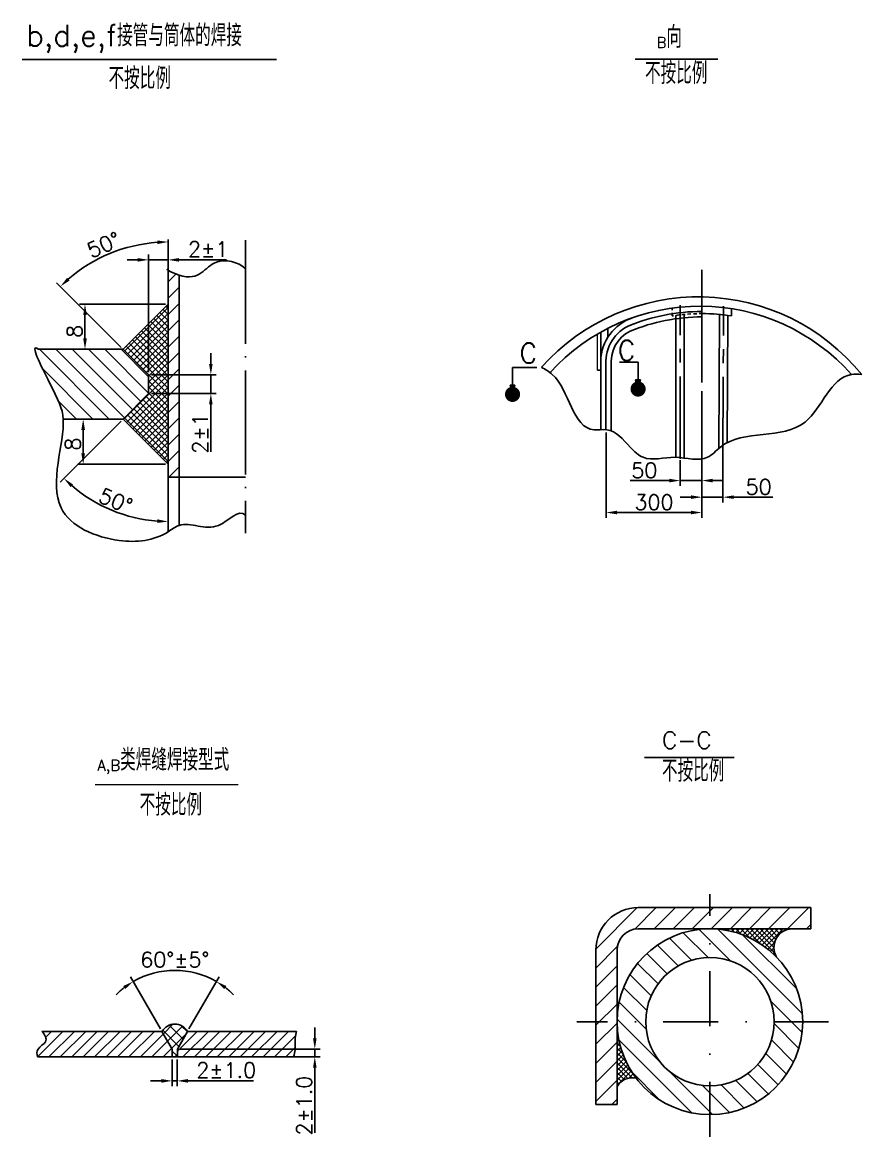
# Model space of a CAD drawing. Header units: millimetres. Extents: x 1189 to 3591, y 347 to 2928.
# Drawn here: x 1543.6 to 1737.5, y 1740.7 to 1998 of the extents above; entities that cross this region are included whole.
import ezdxf

# ---------------------------------------------------------------- set-up
doc = ezdxf.new("R2010")
doc.units = ezdxf.units.MM
for name, pattern in [('ACAD_ISO04W100', [30, 24, -3, 0, -3]), ('CENTER2', [28.575, 19.05, -3.175, 3.175, -3.175]), ('DASHDOT', [25.4, 12.7, -6.35, 0, -6.35]), ('JIS_02_0.7', [1.35, 0.75, -0.6])]:
    doc.linetypes.add(name, pattern=pattern)
doc.layers.add('点划线', color=7, linetype='ACAD_ISO04W100')
doc.layers.add('粗直线', color=7, linetype='Continuous', lineweight=30)
doc.layers.add('细直线', color=7, linetype='Continuous', lineweight=15)
doc.styles.get("Standard").update_dxf_attribs({"font": 'txt', "bigfont": 'gbcbig.shx'})
doc.dimstyles.new('ISO-25', dxfattribs={"dimtxt": 2.5, "dimasz": 2.5, "dimexe": 1.25, "dimexo": 0.625, "dimtad": 1, "dimtxsty": 'Standard', "dimcen": 2.5, "dimadec": 0, "dimazin": 0, "dimtfac": 1, "dimtmove": 0, "dimatfit": 3, "dimfxl": 0, "dimarcsym": 0})
doc.dimstyles.new('ISO-25$7', dxfattribs={"dimtxt": 2.5, "dimasz": 2.5, "dimexe": 1.25, "dimexo": 0, "dimtad": 1, "dimtxsty": 'Standard', "dimcen": 2.5, "dimadec": 0, "dimazin": 0, "dimtfac": 1, "dimtmove": 0, "dimatfit": 3, "dimldrblk": 'DOT', "dimfxl": 0, "dimarcsym": 0})
pattern_1 = [(45, (-521.066, 1433.4735), (-1.3200976, 1.3200976), [])]

# ---------------------------------------------------------------- blocks, each defined once
blk = doc.blocks.new('*D31')
at = {"color": 0, "lineweight": -2}
blk.add_line((1566.47, 1922.97), (1551.55, 1937.89), dxfattribs=at)
blk.add_arc((1577.33, 1912.11), 35.21, 94.0688, 130.9312, dxfattribs=at)
at = {"color": 0}
for points in [[(1574.82, 1947.65), (1574.85, 1946.82), (1577.33, 1947.32)], [(1554.55, 1938.41), (1553.98, 1939.02), (1552.43, 1937.01)]]:
    blk.add_solid(points, dxfattribs=at)
at = {"layer": 'Defpoints', "color": 0}
for p in [(1568.22, 1946.12), (1577.33, 1947.87), (1566.91, 1922.53), (1572.82, 1916.63), (1577.33, 1880.39)]:
    blk.add_point(p, dxfattribs=at)
at = {"color": 0, "insert": (1562.44, 1946.62), "char_height": 3.5, "attachment_point": 5, "rotation": 23.3425}
blk.add_mtext('50%%D', dxfattribs=at)
blk = doc.blocks.new('*D32')
at = {"color": 0, "lineweight": -2}
blk.add_line((1566.47, 1905.96), (1552.35, 1891.85), dxfattribs=at)
blk.add_arc((1577.33, 1916.83), 34.07, 229.2046, 265.7954, dxfattribs=at)
at = {"color": 0}
for points in [[(1554.79, 1890.72), (1555.35, 1891.33), (1553.24, 1892.73)], [(1574.85, 1883.26), (1574.82, 1882.43), (1577.33, 1882.75)]]:
    blk.add_solid(points, dxfattribs=at)
at = {"layer": 'Defpoints', "color": 0}
for p in [(1577.33, 1947.87), (1572.82, 1912.31), (1566.91, 1906.41), (1560.29, 1887.32), (1577.33, 1880.39)]:
    blk.add_point(p, dxfattribs=at)
at = {"color": 0, "insert": (1565.2, 1887.54), "char_height": 3.5, "attachment_point": 5, "rotation": 337.5}
blk.add_mtext('50%%D', dxfattribs=at)
blk = doc.blocks.new('*D33')
at = {"color": 0, "lineweight": -2}
for p, q in [((1566.29, 1906.41), (1556.45, 1906.41)), ((1557.7, 1898.49), (1557.7, 1903.91)), ((1576.71, 1895.99), (1556.45, 1895.99))]:
    blk.add_line(p, q, dxfattribs=at)
at = {"color": 0}
for points in [[(1557.28, 1903.91), (1558.12, 1903.91), (1557.7, 1906.41)], [(1557.28, 1898.49), (1558.12, 1898.49), (1557.7, 1895.99)]]:
    blk.add_solid(points, dxfattribs=at)
at = {"layer": 'Defpoints', "color": 0}
for p in [(1557.7, 1906.41), (1566.91, 1906.41), (1577.33, 1895.99)]:
    blk.add_point(p, dxfattribs=at)
at = {"color": 0, "insert": (1555.33, 1900.63), "char_height": 3.5, "attachment_point": 5, "rotation": 90}
blk.add_mtext('8', dxfattribs=at)
blk = doc.blocks.new('*D34')
at = {"color": 0, "lineweight": -2}
for p, q in [((1576.71, 1932.95), (1556.87, 1932.95)), ((1558.12, 1930.45), (1558.12, 1925.03)), ((1566.29, 1922.53), (1556.87, 1922.53))]:
    blk.add_line(p, q, dxfattribs=at)
at = {"color": 0}
for points in [[(1557.71, 1930.45), (1558.54, 1930.45), (1558.12, 1932.95)], [(1557.71, 1925.03), (1558.54, 1925.03), (1558.12, 1922.53)]]:
    blk.add_solid(points, dxfattribs=at)
at = {"layer": 'Defpoints', "color": 0}
for p in [(1577.33, 1932.95), (1558.12, 1922.53), (1566.91, 1922.53)]:
    blk.add_point(p, dxfattribs=at)
at = {"color": 0, "insert": (1555.75, 1926.66), "char_height": 3.5, "attachment_point": 5, "rotation": 90}
blk.add_mtext('8', dxfattribs=at)
blk = doc.blocks.new('*D35')
at = {"color": 0, "lineweight": -2}
for p, q in [((1570.32, 1943.18), (1567.82, 1943.18)), ((1572.82, 1917.25), (1572.82, 1944.43)), ((1572.82, 1943.18), (1577.33, 1943.18)), ((1577.33, 1917.25), (1577.33, 1944.43)), ((1579.83, 1943.18), (1590.8, 1943.18))]:
    blk.add_line(p, q, dxfattribs=at)
at = {"color": 0}
for points in [[(1570.32, 1943.59), (1570.32, 1942.76), (1572.82, 1943.18)], [(1579.83, 1943.59), (1579.83, 1942.76), (1577.33, 1943.18)]]:
    blk.add_solid(points, dxfattribs=at)
at = {"layer": 'Defpoints', "color": 0}
for p in [(1577.33, 1943.18), (1572.82, 1916.63), (1577.33, 1916.63)]:
    blk.add_point(p, dxfattribs=at)
at = {"color": 0, "insert": (1586.56, 1945.65), "char_height": 3.5, "attachment_point": 5}
blk.add_mtext('2±1', dxfattribs=at)
blk = doc.blocks.new('*D36')
at = {"color": 0, "lineweight": -2}
for p, q in [((1587.18, 1919.13), (1587.18, 1921.63)), ((1573.44, 1916.63), (1588.43, 1916.63)), ((1587.18, 1916.63), (1587.18, 1912.31)), ((1573.44, 1912.31), (1588.43, 1912.31)), ((1587.18, 1909.81), (1587.18, 1898.84))]:
    blk.add_line(p, q, dxfattribs=at)
at = {"color": 0}
for points in [[(1586.76, 1919.13), (1587.59, 1919.13), (1587.18, 1916.63)], [(1586.76, 1909.81), (1587.59, 1909.81), (1587.18, 1912.31)]]:
    blk.add_solid(points, dxfattribs=at)
at = {"layer": 'Defpoints', "color": 0}
for p in [(1572.82, 1916.63), (1572.82, 1912.31), (1587.18, 1912.31)]:
    blk.add_point(p, dxfattribs=at)
at = {"color": 0, "insert": (1584.7, 1903.08), "char_height": 3.5, "attachment_point": 5, "rotation": 90}
blk.add_mtext('2±1', dxfattribs=at)
blk = doc.blocks.new('*D66')
at = {"color": 0, "lineweight": -2}
for p, q in [((1575.58, 1765.58), (1568.62, 1777.62)), ((1582.13, 1765.58), (1589.09, 1777.62))]:
    blk.add_line(p, q, dxfattribs=at)
for start, end in [(60, 120), (127.4602, 134.9205), (45.0795, 52.5398)]:
    blk.add_arc((1578.86, 1759.9), 19.21, start, end, dxfattribs=at)
at = {"color": 0}
for points in [[(1566.94, 1775.5), (1567.4, 1774.8), (1569.25, 1776.54)], [(1590.31, 1774.8), (1590.77, 1775.5), (1588.46, 1776.54)]]:
    blk.add_solid(points, dxfattribs=at)
at = {"layer": 'Defpoints', "color": 0}
for p in [(1582.19, 1778.82), (1575.89, 1765.03), (1581.82, 1765.03), (1578.27, 1760.92), (1579.44, 1760.92)]:
    blk.add_point(p, dxfattribs=at)
at = {"color": 0, "insert": (1578.86, 1781.58), "char_height": 3.5, "attachment_point": 5}
blk.add_mtext('60%%D±5%%D', dxfattribs=at)
blk = doc.blocks.new('*D67')
at = {"color": 0, "lineweight": -2}
for p, q in [((1578.27, 1758.53), (1578.27, 1752.35)), ((1579.44, 1758.53), (1579.44, 1752.35)), ((1575.77, 1753.6), (1573.27, 1753.6)), ((1578.27, 1753.6), (1579.44, 1753.6)), ((1581.94, 1753.6), (1596.99, 1753.6))]:
    blk.add_line(p, q, dxfattribs=at)
at = {"color": 0}
for points in [[(1575.77, 1754.02), (1575.77, 1753.18), (1578.27, 1753.6)], [(1581.94, 1754.02), (1581.94, 1753.18), (1579.44, 1753.6)]]:
    blk.add_solid(points, dxfattribs=at)
at = {"layer": 'Defpoints', "color": 0}
for p in [(1578.27, 1759.15), (1579.44, 1759.15), (1579.44, 1753.6)]:
    blk.add_point(p, dxfattribs=at)
at = {"color": 0, "insert": (1590.72, 1756.07), "char_height": 3.5, "attachment_point": 5}
blk.add_mtext('2±1.0', dxfattribs=at)
blk = doc.blocks.new('*D68')
at = {"color": 0, "lineweight": -2}
for p, q in [((1611.18, 1763.42), (1611.18, 1765.92)), ((1580.07, 1760.92), (1612.43, 1760.92)), ((1611.18, 1760.92), (1611.18, 1759.15)), ((1580.07, 1759.15), (1612.43, 1759.15)), ((1611.18, 1756.65), (1611.18, 1741.61))]:
    blk.add_line(p, q, dxfattribs=at)
at = {"color": 0}
for points in [[(1610.76, 1763.42), (1611.6, 1763.42), (1611.18, 1760.92)], [(1610.76, 1756.65), (1611.6, 1756.65), (1611.18, 1759.15)]]:
    blk.add_solid(points, dxfattribs=at)
at = {"layer": 'Defpoints', "color": 0}
for p in [(1579.44, 1760.92), (1579.44, 1759.15), (1611.18, 1759.15)]:
    blk.add_point(p, dxfattribs=at)
at = {"color": 0, "insert": (1608.71, 1747.88), "char_height": 3.5, "attachment_point": 5, "rotation": 90}
blk.add_mtext('2±1.0', dxfattribs=at)
blk = doc.blocks.new('*D69')
at = {"color": 0, "lineweight": -2}
for p, q in [((1695.51, 1896.9), (1695.51, 1890.96)), ((1700.56, 1896.56), (1700.56, 1890.96)), ((1693.01, 1892.21), (1684.01, 1892.21)), ((1700.56, 1892.21), (1695.51, 1892.21)), ((1703.06, 1892.21), (1705.56, 1892.21))]:
    blk.add_line(p, q, dxfattribs=at)
at = {"color": 0}
for points in [[(1693.01, 1892.63), (1693.01, 1891.79), (1695.51, 1892.21)], [(1703.06, 1892.63), (1703.06, 1891.79), (1700.56, 1892.21)]]:
    blk.add_solid(points, dxfattribs=at)
at = {"layer": 'Defpoints', "color": 0}
for p in [(1695.51, 1897.52), (1700.56, 1897.18), (1700.56, 1892.21)]:
    blk.add_point(p, dxfattribs=at)
at = {"color": 0, "insert": (1687.26, 1894.58), "char_height": 3.5, "attachment_point": 5}
blk.add_mtext('50', dxfattribs=at)
blk = doc.blocks.new('*D70')
at = {"color": 0, "lineweight": -2}
for p, q in [((1705.42, 1899.75), (1705.42, 1887.13)), ((1700.56, 1896.56), (1700.56, 1887.13)), ((1698.06, 1888.38), (1695.56, 1888.38)), ((1700.56, 1888.38), (1705.42, 1888.38)), ((1707.92, 1888.38), (1716.92, 1888.38))]:
    blk.add_line(p, q, dxfattribs=at)
at = {"color": 0}
for points in [[(1698.06, 1888.8), (1698.06, 1887.97), (1700.56, 1888.38)], [(1707.92, 1888.8), (1707.92, 1887.97), (1705.42, 1888.38)]]:
    blk.add_solid(points, dxfattribs=at)
at = {"layer": 'Defpoints', "color": 0}
for p in [(1705.42, 1900.37), (1700.56, 1897.18), (1700.56, 1888.38)]:
    blk.add_point(p, dxfattribs=at)
at = {"color": 0, "insert": (1713.67, 1890.76), "char_height": 3.5, "attachment_point": 5}
blk.add_mtext('50', dxfattribs=at)
blk = doc.blocks.new('*D71')
at = {"color": 0, "lineweight": -2}
for p, q in [((1678.42, 1903.33), (1678.42, 1883.58)), ((1700.56, 1896.56), (1700.56, 1883.58)), ((1680.92, 1884.83), (1698.06, 1884.83))]:
    blk.add_line(p, q, dxfattribs=at)
at = {"color": 0}
for points in [[(1680.92, 1885.25), (1680.92, 1884.42), (1678.42, 1884.83)], [(1698.06, 1885.25), (1698.06, 1884.42), (1700.56, 1884.83)]]:
    blk.add_solid(points, dxfattribs=at)
at = {"layer": 'Defpoints', "color": 0}
for p in [(1678.42, 1903.95), (1700.56, 1897.18), (1700.56, 1884.83)]:
    blk.add_point(p, dxfattribs=at)
at = {"color": 0, "insert": (1689.49, 1887.21), "char_height": 3.5, "attachment_point": 5}
blk.add_mtext('300', dxfattribs=at)

msp = doc.modelspace()

# ---------------------------------------------------------------- hatches: boundary and pattern name
h = msp.add_hatch()
h.set_pattern_fill('ANSI31', color=256, scale=0.84, style=0)
h.set_pattern_definition([(45, (15.81, 1576.0176), (-1.885854, 1.885854), [])])
edge = h.paths.add_edge_path()
edge.add_line((1577.332, 1892.992), (1579.852, 1892.992))
edge.add_line((1579.852, 1892.992), (1579.852, 1939.644))
edge.add_spline(control_points=[(1579.852, 1939.644), (1578.906, 1939.948), (1577.814, 1940.443), (1577.332, 1940.749)], knot_values=[2.6309799, 2.6309799, 2.6309799, 2.6309799, 6.8230583, 6.8230583, 6.8230583, 6.8230583], degree=3, periodic=0)
edge.add_line((1577.332, 1940.749), (1577.332, 1892.992))
h = msp.add_hatch()
h.set_pattern_fill('ANSI31', color=256, scale=0.315, angle=90, style=0)
h.set_pattern_definition([(135, (-203.4937, 1670.4138), (-0.70719517, -0.70719517), [])])
h.paths.add_polyline_path([(1577.332, 1932.949), (1566.913, 1922.529), (1572.816, 1916.626), (1572.816, 1912.309), (1566.913, 1906.406), (1577.332, 1895.986)])
h = msp.add_hatch()
h.set_pattern_fill('ANSI31', color=256, scale=0.315, style=0)
h.set_pattern_definition([(45, (-203.4937, 1670.4138), (-0.70719517, 0.70719517), [])])
h.paths.add_polyline_path([(1577.332, 1932.949), (1566.913, 1922.529), (1572.816, 1916.626), (1572.816, 1912.309), (1566.913, 1906.406), (1577.332, 1895.986)])
h = msp.add_hatch()
h.set_pattern_fill('ANSI31', color=256, scale=0.84, angle=90, style=0)
h.set_pattern_definition([(135, (15.81, 1576.0176), (-1.885854, -1.885854), [])])
edge = h.paths.add_edge_path()
edge.add_line((1572.816, 1916.626), (1566.913, 1922.529))
edge.add_line((1566.913, 1922.529), (1547.303, 1922.529))
edge.add_spline(control_points=[(1547.303, 1922.529), (1545.197, 1924.18), (1551.129, 1912.368), (1553.038, 1908.817), (1553.087, 1906.406)], knot_values=[0, 0, 0, 0, 19.1151507, 40.7915691, 40.7915691, 40.7915691, 40.7915691], degree=3, periodic=0)
edge.add_line((1553.087, 1906.406), (1566.913, 1906.406))
edge.add_line((1566.913, 1906.406), (1572.816, 1912.309))
edge.add_line((1572.816, 1912.309), (1572.816, 1916.626))
h = msp.add_hatch()
h.set_pattern_fill('ANSI31', color=256, scale=0.01, style=0)
h.set_pattern_definition([(45, (-4711.735245, 1068.463945), (-0.0224506403, 0.0224506403), [])])
h.paths.add_polyline_path([(1686.391, 1915.45), (1685.827, 1915.45), (1685.263, 1915.45), (1685.827, 1913.345)])
h = msp.add_hatch()
h.set_pattern_fill('ANSI31', color=256, scale=0.01, style=0)
h.set_pattern_definition([(45, (-4715.57, 1067.376327), (-0.0224506403, 0.0224506403), [])])
h.paths.add_polyline_path([(1657.403, 1914.228), (1656.839, 1914.228), (1656.275, 1914.228), (1656.839, 1912.123)])
h = msp.add_hatch()
h.set_pattern_fill('ANSI31', color=256, scale=0.98, style=0)
h.set_pattern_definition([(45, (-138.0956, 1474.7932), (-2.200163, 2.200163), [])])
h.paths.add_polyline_path([(1676.068, 1748.139), (1680.968, 1748.139), (1680.968, 1783.808, -0.4142136), (1685.868, 1788.708), (1725.707, 1788.708), (1725.707, 1793.608), (1685.868, 1793.608, 0.4142136), (1676.068, 1783.808)])
h = msp.add_hatch()
h.set_pattern_fill('ANSI31', color=256, scale=0.98, angle=90, style=0)
h.set_pattern_definition([(135, (-138.0956, 1474.7932), (-2.200163, -2.200163), [])])
h.paths.add_polyline_path([(1680.968, 1767.262, 1), (1723.861, 1767.262, 1)])
h.paths.add_polyline_path([(1717.229, 1767.262, -1), (1687.6, 1767.262, -1)], flags=16)
h = msp.add_hatch()
h.set_pattern_fill('ANSI31', color=256, scale=0.588, angle=90, style=0)
h.set_pattern_definition([(135, (-521.066, 1433.4735), (-1.3200976, -1.3200976), [])])
h.paths.add_polyline_path([(1581.82, 1765.034, 0.560521), (1575.891, 1765.034), (1578.268, 1760.918), (1578.268, 1759.154), (1579.444, 1759.154), (1579.444, 1760.918)])
h = msp.add_hatch()
h.set_pattern_fill('ANSI31', color=256, scale=0.588, style=0)
h.set_pattern_definition(pattern_1)
h.paths.add_polyline_path([(1578.268, 1760.918), (1578.268, 1759.154), (1579.444, 1759.154), (1579.444, 1760.918), (1581.82, 1765.034, 0.560521), (1575.891, 1765.034)])
h = msp.add_hatch()
h.set_pattern_fill('ANSI31', color=256, scale=0.588, style=0)
h.set_pattern_definition(pattern_1)
edge = h.paths.add_edge_path()
edge.add_line((1578.268, 1759.154), (1578.268, 1760.918))
edge.add_line((1578.268, 1760.918), (1575.891, 1765.034))
edge.add_line((1575.891, 1765.034), (1548.172, 1765.034))
edge.add_spline(control_points=[(1548.172, 1765.034), (1548.933, 1764.167), (1549.793, 1762.649), (1546.931, 1761.152), (1546.955, 1759.812), (1547.164, 1759.154)], knot_values=[2.5090693, 2.5090693, 2.5090693, 2.5090693, 7.3671945, 11.4669352, 14.9006305, 14.9006305, 14.9006305, 14.9006305], degree=3, periodic=0)
edge.add_line((1547.164, 1759.154), (1578.268, 1759.154))
at = {"layer": '细直线'}
h = msp.add_hatch(dxfattribs=at)
h.set_pattern_fill('ANSI31', color=256, scale=0.25, style=0)
h.set_pattern_definition([(45, (-4428.6233, 499.0864), (-0.56126601, 0.56126601), [])])
h.paths.add_polyline_path([(1702.415, 1788.708, -0.2026234), (1717.794, 1782.209, -0.5674808), (1721.367, 1788.708)])
h.paths.add_polyline_path([(1680.968, 1752.305, -0.3143691), (1685.39, 1754.219, -0.1649098), (1680.968, 1767.262)])
h = msp.add_hatch(dxfattribs=at)
h.set_pattern_fill('ANSI31', color=256, scale=0.25, angle=90, style=0)
h.set_pattern_definition([(135, (-4428.6233, 499.0864), (-0.56126601, -0.56126601), [])])
h.paths.add_polyline_path([(1717.794, 1782.209, -0.5674808), (1721.367, 1788.708), (1702.415, 1788.708, -0.2026234)])
h.paths.add_polyline_path([(1680.968, 1752.305, -0.3143691), (1685.39, 1754.219, -0.1649098), (1680.968, 1767.262)])
h = msp.add_hatch(dxfattribs=at)
h.set_pattern_fill('ANSI31', color=256, scale=0.588, style=0)
h.set_pattern_definition([(45, (1095.2518, 1429.435), (-1.3200976, 1.3200976), [])])
edge = h.paths.add_edge_path()
edge.add_line((1581.82, 1765.034), (1579.444, 1760.918))
edge.add_line((1579.444, 1760.918), (1579.444, 1759.154))
edge.add_line((1579.444, 1759.154), (1606.243, 1759.154))
edge.add_spline(control_points=[(1606.243, 1759.154), (1606.454, 1759.681), (1606.819, 1761.092), (1606.476, 1763.21), (1606.807, 1764.564), (1606.982, 1765.034)], knot_values=[8.7982922, 8.7982922, 8.7982922, 8.7982922, 11.7773686, 16.4970891, 19.1352928, 19.1352928, 19.1352928, 19.1352928], degree=3, periodic=0)
edge.add_line((1606.982, 1765.034), (1581.82, 1765.034))

# ---------------------------------------------------------------- linework, layer by layer
for p, q in [((1543.642, 1989.479), (1602.339, 1989.479)), ((1685.178, 1989.55), (1704.257, 1989.55)), ((1577.332, 1947.866), (1577.332, 1880.389)), ((1700.558, 1940.863), (1700.558, 1930.792)), ((1579.852, 1939.644), (1579.852, 1881.865)), ((1577.332, 1932.949), (1566.913, 1922.529)), ((1694.529, 1897.58), (1694.532, 1930.35)), ((1696.489, 1897.417), (1696.489, 1930.576)), ((1700.558, 1932.48), (1700.558, 1930.02)), ((1700.558, 1914.874), (1700.558, 1930.26)), ((1704.435, 1899.609), (1704.618, 1930.577)), ((1706.403, 1900.969), (1706.574, 1930.352)), ((1707.427, 1930.225), (1707.427, 1931.961)), ((1677.191, 1917.679), (1677.191, 1926.472)), ((1678.809, 1927.343), (1678.809, 1925.222)), ((1566.913, 1922.529), (1547.303, 1922.529)), ((1566.913, 1922.529), (1572.816, 1916.626)), ((1677.191, 1903.954), (1677.191, 1919.846)), ((1678.416, 1903.953), (1678.416, 1919.846)), ((1679.641, 1903.664), (1679.641, 1919.846)), ((1677.191, 1917.679), (1676.441, 1917.679)), ((1572.816, 1916.626), (1572.816, 1912.309)), ((1685.827, 1913.345), (1685.263, 1915.45)), ((1685.263, 1915.45), (1685.827, 1915.45)), ((1685.827, 1913.345), (1686.391, 1915.45)), ((1686.391, 1915.45), (1685.827, 1915.45)), ((1566.913, 1906.406), (1572.816, 1912.309)), ((1656.839, 1912.123), (1656.275, 1914.228)), ((1656.275, 1914.228), (1656.839, 1914.228)), ((1656.839, 1912.123), (1657.403, 1914.228)), ((1657.403, 1914.228), (1656.839, 1914.228)), ((1566.913, 1906.406), (1553.087, 1906.406)), ((1577.332, 1895.986), (1566.913, 1906.406)), ((1577.332, 1892.992), (1595.201, 1892.992)), ((1687.296, 1828.246), (1708.038, 1828.246)), ((1725.707, 1793.608), (1685.868, 1793.608)), ((1725.707, 1788.708), (1725.707, 1793.608)), ((1685.868, 1788.708), (1725.707, 1788.708)), ((1676.068, 1748.139), (1676.068, 1783.808)), ((1680.968, 1748.139), (1680.968, 1783.808)), ((1680.968, 1748.139), (1676.068, 1748.139))]:
    msp.add_line(p, q)
at = {"linetype": 'CENTER2'}
for p, q in [((1695.509, 1897.231), (1695.509, 1932.703)), ((1705.401, 1897.126), (1705.566, 1932.466))]:
    msp.add_line(p, q, dxfattribs=at)
at = {"linetype": 'JIS_02_0.7'}
msp.add_line((1693.686, 1930.225), (1693.686, 1931.96), dxfattribs=at)
at = {"linetype": 'DASHDOT'}
for p, q in [((1702.415, 1740.705), (1702.415, 1796.704)), ((1729.794, 1767.262), (1671.719, 1767.262))]:
    msp.add_line(p, q, dxfattribs=at)
for radius in [21.446, 14.815]:
    msp.add_circle((1702.415, 1767.262), radius)
for centre, radius, start, end in [((1699.785, 1886.07), 48.563, 39.12151, 138.28583), ((1700.105, 1885.794), 46.689, 41.46881, 137.82296), ((1700.558, 1886.55), 44.714, 90, 112.16397), ((1700.827, 1885.307), 44.714, 90.34481, 112.13308), ((1700.558, 1886.785), 43.979, 81.01364, 90), ((1688.101, 1919.493), 10.916, 109.05375, 178.14401), ((1687.552, 1919.679), 9.138, 107.85789, 179.06641), ((1687.501, 1919.697), 7.862, 107.20104, 179.17066), ((1685.868, 1783.808), 9.8, 90, 180), ((1685.868, 1783.808), 4.9, 90, 180), ((1721.522, 1784.391), 4.32, 92.05234, 210.34866), ((1684.551, 1750.093), 4.211, 78.50094, 148.3071)]:
    msp.add_arc(centre, radius, start, end)
at = {"linetype": 'JIS_02_0.7'}
msp.add_arc((1700.558, 1886.785), 43.979, 81.01364, 98.98913, dxfattribs=at)
at = {"end_tangent": (0.7071068, -0.7071068)}
for points, start_tangent in [([(1577.332, 1941.009), (1579.852, 1939.644), (1588.446, 1942.664), (1595.201, 1941.112)], (-0.9904062, 0.1381868)), ([(1547.303, 1922.529), (1549.873, 1914.924), (1553.087, 1906.406), (1552.595, 1885.92), (1565.993, 1878.383), (1577.332, 1880.389), (1579.852, 1881.865), (1588.959, 1881.865), (1595.201, 1884.249)], (-0.7869602, 0.6170038))]:
    msp.add_spline(points, degree=3, dxfattribs=dict(at, start_tangent=start_tangent))
msp.add_spline([(1663.534, 1918.384), (1666.026, 1916.711), (1675.65, 1903.935), (1678.59, 1903.935), (1684.028, 1899.931), (1686.968, 1897.582), (1694.424, 1897.582), (1701.881, 1897.582), (1704.821, 1899.931), (1724.385, 1905.729), (1735.089, 1916.711), (1737.46, 1916.711)], degree=3, dxfattribs=at)
at = {"layer": '点划线'}
for p, q in [((1595.201, 1947.751), (1595.201, 1880.104)), ((1700.558, 1888.886), (1700.558, 1940.863))]:
    msp.add_line(p, q, dxfattribs=at)
at = {"layer": '粗直线'}
for p, q in [((1548.172, 1765.034), (1575.891, 1765.034)), ((1578.268, 1760.918), (1575.891, 1765.034)), ((1579.444, 1760.918), (1581.82, 1765.034)), ((1581.82, 1765.034), (1606.982, 1765.034)), ((1578.268, 1760.918), (1578.268, 1759.154)), ((1579.444, 1760.918), (1579.444, 1759.154)), ((1547.164, 1759.154), (1606.243, 1759.154))]:
    msp.add_line(p, q, dxfattribs=at)
msp.add_arc((1578.856, 1763.22), 3.475, 31.45691, 148.54309, dxfattribs=at)
for points, knots in [([(1548.172, 1765.034), (1548.933, 1764.167), (1549.793, 1762.649), (1546.931, 1761.152), (1546.955, 1759.812), (1547.164, 1759.154)], [2.5090693, 2.5090693, 2.5090693, 2.5090693, 7.3671945, 11.4669352, 14.9006305, 14.9006305, 14.9006305, 14.9006305]), ([(1606.982, 1765.034), (1606.807, 1764.564), (1606.476, 1763.21), (1606.819, 1761.092), (1606.454, 1759.681), (1606.243, 1759.154)], [8.7982922, 8.7982922, 8.7982922, 8.7982922, 11.4364959, 16.1562164, 19.1352928, 19.1352928, 19.1352928, 19.1352928])]:
    msp.add_open_spline(points, degree=3, knots=knots, dxfattribs=at)
at = {"layer": '细直线'}
for p, q in [((1676.441, 1917.679), (1676.441, 1926.041)), ((1560.471, 1822.061), (1593.47, 1822.061))]:
    msp.add_line(p, q, dxfattribs=at)

# ---------------------------------------------------------------- texts
for s, insert, char_height, width, attachment_point in [('b,d,e,f接管与筒体的焊接', (1544.551, 1997.484), 5, 419.732, 1), ('{\\H0.6x; \\H0.8333x;B}向\\P不按比例', (1687.429, 1997.131), 5, 419.732, 1), ('不按比例', (1563.562, 1987.594), 5, 419.732, 1), ('C', (1658.428, 1923.929), 4.557, 313.39989, 1), ('C', (1685.205, 1924.529), 4.557, 313.39989, 3), ('{\\H0.7866x;C-C}\\P不按比例', (1691.344, 1834.232), 5, 419.732, 1), ('{\\H0.5x;A,B}类焊缝焊接型式\\P ', (1560.981, 1830.224), 5, 419.732, 1), ('不按比例', (1570.747, 1819.842), 5, 419.732, 1)]:
    msp.add_mtext(s, dxfattribs=dict(at, insert=insert, char_height=char_height, width=width, attachment_point=attachment_point))

# ---------------------------------------------------------------- dimensions: what is measured, and where the dimension line sits
dim = msp.add_angular_dim_2l(base=(1568.219, 1946.121), line1=((1566.913, 1922.529), (1572.816, 1916.626)), line2=((1577.332, 1947.866), (1577.332, 1880.389)), text='50%%D', dimstyle='ISO-25', override={"dimtxt": 3.5})
dim.commit()
dim.dimension.update_dxf_attribs({"geometry": '*D31', "text_midpoint": (1563.38, 1944.439), "dimtype": 162})
for base, line1, line2, text, picture, middle in [((1560.295, 1887.316), ((1577.332, 1947.866), (1577.332, 1880.389)), ((1566.913, 1906.406), (1572.816, 1912.309)), '50%%D', '*D32', (1565.201, 1887.539)), ((1582.192, 1778.822), ((1579.444, 1760.918), (1581.82, 1765.034)), ((1578.268, 1760.918), (1575.891, 1765.034)), '60%%D±5%%D', '*D66', (1578.856, 1781.585))]:
    dim = msp.add_angular_dim_2l(base=base, line1=line1, line2=line2, text=text, dimstyle='ISO-25', override={"dimtxt": 3.5})
    dim.commit()
    dim.dimension.update_dxf_attribs({"geometry": picture, "text_midpoint": middle})
for base, p1, p2, text, picture, middle in [((1577.332, 1943.177), (1572.816, 1916.626), (1577.332, 1916.626), '2±1', '*D35', (1586.564, 1945.648)), ((1700.558, 1884.835), (1678.416, 1903.953), (1700.558, 1897.185), '300', '*D71', (1689.487, 1887.21)), ((1579.444, 1753.599), (1578.268, 1759.154), (1579.444, 1759.154), '2±1.0', '*D67', (1590.717, 1756.071))]:
    dim = msp.add_linear_dim(base=base, p1=p1, p2=p2, text=text, dimstyle='ISO-25', override={"dimtxt": 3.5})
    dim.commit()
    dim.dimension.update_dxf_attribs({"geometry": picture, "text_midpoint": middle})
for base, p1, p2, picture, middle in [((1558.123, 1922.529), (1577.332, 1932.949), (1566.913, 1922.529), '*D34', (1558.123, 1926.658)), ((1557.701, 1906.406), (1577.332, 1895.986), (1566.913, 1906.406), '*D33', (1557.701, 1900.629))]:
    dim = msp.add_linear_dim(base=base, p1=p1, p2=p2, angle=90, text='8', dimstyle='ISO-25', override={"dimtxt": 3.5})
    dim.commit()
    dim.dimension.update_dxf_attribs({"geometry": picture, "text_midpoint": middle, "dimtype": 160})
for base, p1, p2, text, picture, middle in [((1587.176, 1912.309), (1572.816, 1916.626), (1572.816, 1912.309), '2±1', '*D36', (1584.705, 1903.077)), ((1611.18, 1759.154), (1579.444, 1760.918), (1579.444, 1759.154), '2±1.0', '*D68', (1608.709, 1747.88))]:
    dim = msp.add_linear_dim(base=base, p1=p1, p2=p2, angle=90, text=text, dimstyle='ISO-25', override={"dimtxt": 3.5})
    dim.commit()
    dim.dimension.update_dxf_attribs({"geometry": picture, "text_midpoint": middle})
for base, p1, picture, middle in [((1700.558, 1888.382), (1705.416, 1900.37), '*D70', (1713.666, 1888.382)), ((1700.558, 1892.209), (1695.509, 1897.524), '*D69', (1687.259, 1892.209))]:
    dim = msp.add_linear_dim(base=base, p1=p1, p2=(1700.558, 1897.185), text='50', dimstyle='ISO-25', override={"dimtxt": 3.5})
    dim.commit()
    dim.dimension.update_dxf_attribs({"geometry": picture, "text_midpoint": middle, "dimtype": 160})

# ---------------------------------------------------------------- leaders
for points in [[(1656.839, 1912.123), (1656.839, 1918.301), (1662.442, 1918.301)], [(1685.827, 1913.345), (1685.827, 1919.523), (1681.53, 1919.523)]]:
    msp.add_leader(points, dimstyle='ISO-25$7', override={"dimasz": 3.5, "dimgap": 0.625, "dimtad": 0}, dxfattribs=at)

doc.saveas('drawing.dxf')
